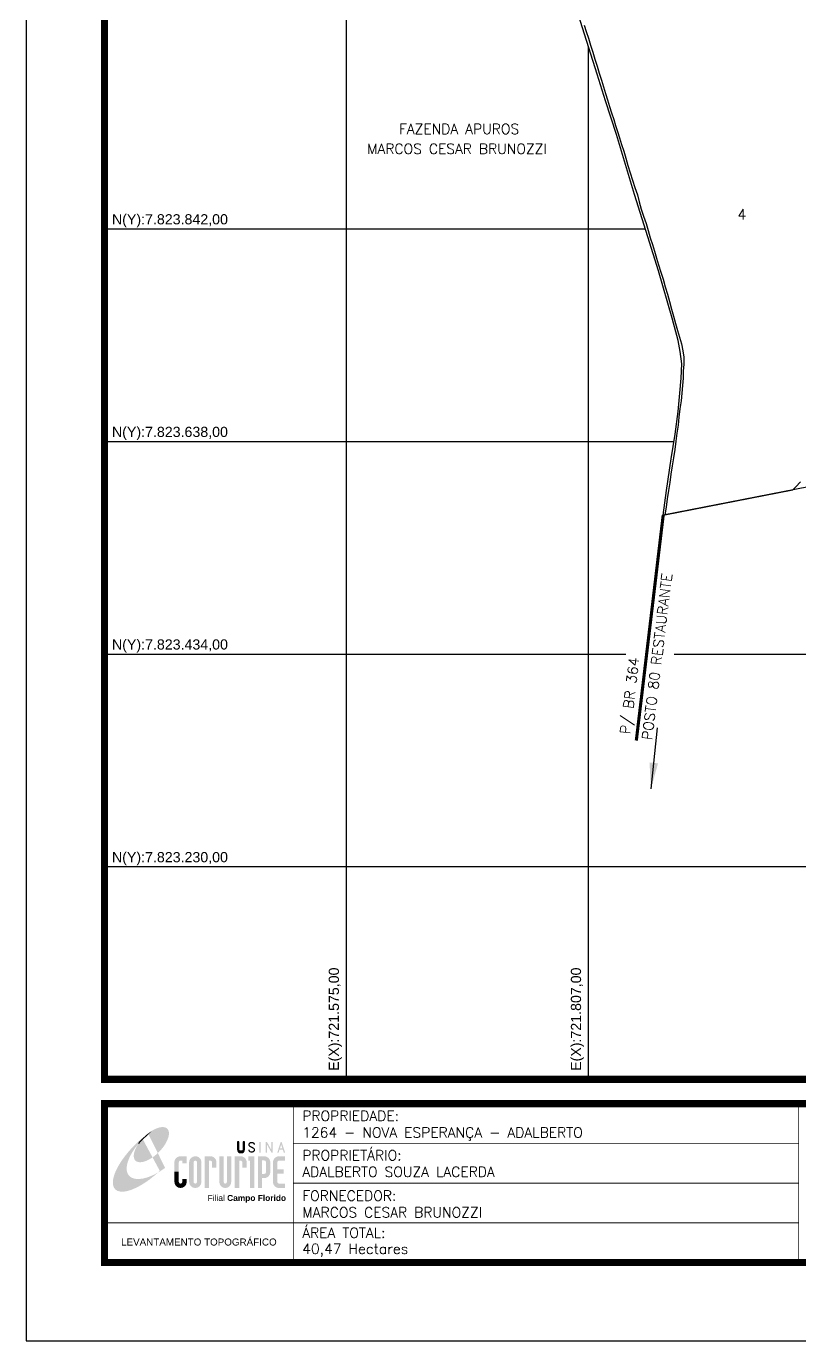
# Model space of a CAD drawing. Extents: x 721268 to 722843, y 7822775 to 7825003.
# Drawn here: x 721268 to 722010, y 7822775 to 7824036 of the extents above; entities that cross this region are included whole.
import ezdxf
from ezdxf.enums import TextEntityAlignment as Align

# ---------------------------------------------------------------- set-up
doc = ezdxf.new("R2010")
doc.units = 0
doc.linetypes.add('LIN0', pattern=[0])
for name, color, linetype, lineweight in [('0114001264', 1, 'Continuous', 25), ('0114001264004', 5, 'Continuous', 25), ('TEXTO_DIVERSOS', 7, 'Continuous', 5)]:
    doc.layers.add(name, color=color, linetype=linetype, lineweight=lineweight)
for name, color, linetype in [('ESTRADA', 1, 'Continuous'), ('MALHA', 8, 'Continuous'), ('MARGEM', 5, 'Continuous'), ('TEXTO CONFRONTANTES', 7, 'Continuous'), ('TEXTO_NUN_TAL', 7, 'Continuous')]:
    doc.layers.add(name, color=color, linetype=linetype)
doc.styles.add('ARIAL', font='arial.ttf')
doc.styles.add('Simplex', font='simplex.shx')
doc.styles.get("Standard").update_dxf_attribs({"font": 'arial.ttf'})
doc.dimstyles.new('ISO-25', dxfattribs={"dimtxt": 2.5, "dimasz": 2.5, "dimexe": 1.25, "dimexo": 0.625, "dimtad": 1, "dimtxsty": 'Standard', "dimcen": 2.5, "dimadec": 0, "dimazin": 0, "dimtfac": 1, "dimtmove": 0, "dimatfit": 3, "dimfxl": 1, "dimarcsym": 0})

# ---------------------------------------------------------------- blocks, each defined once
blk = doc.blocks.new('A$C78F83FB3')
at = {"layer": 'MARGEM'}
h = blk.add_hatch(color=20, dxfattribs=at)
edge = h.paths.add_edge_path()
edge.add_ellipse((19.49, 23.77), major_axis=(-6.68, -6.67), ratio=0.469426, start_angle=292.7328, end_angle=601.2579)
edge.add_ellipse((22.83, 22.05), major_axis=(12.64, 11.29), ratio=0.457614, start_angle=79.9069, end_angle=107.9139)
edge = h.paths.add_edge_path()
edge.add_ellipse((18.28, 18.7), major_axis=(13.95, 13.59), ratio=0.386848, start_angle=63.9612, end_angle=264.5993)
edge.add_ellipse((22.83, 22.05), major_axis=(12.64, 11.29), ratio=0.457614, start_angle=107.9139, end_angle=245.1182, ccw=False)
edge.add_ellipse((19.49, 23.77), major_axis=(-6.68, -6.67), ratio=0.469426, start_angle=241.2579, end_angle=292.7328, ccw=False)
for color, points in [(20, [(15.46, 26.12), (14.17, 24.81), (14.06, 24.24), (14.39, 23.97), (14.67, 24.54), (19.47, 29.32), (18.48, 28.66), (17.31, 27.78)]), (7, [(58.42, 24.9), (57.9, 24.9), (57.9, 21.73, -0.414214), (57.15, 20.98), (56.84, 20.98, -0.414214), (56.09, 21.73), (56.09, 24.9), (55.57, 24.9), (55.57, 21.73, 0.414214), (56.84, 20.46), (57.15, 20.46, 0.414214), (58.42, 21.73)]), (7, [(61.7, 24.9), (61.23, 24.9, 0.396318), (60.04, 23.78), (60.04, 23.72, 0.151912), (60.39, 22.97), (60.46, 22.92), (62.18, 22), (62.85, 21.83, 0.12407), (62.51, 22.42), (60.75, 23.36, -0.13192), (60.56, 23.77, -0.385578), (61.23, 24.37), (61.7, 24.37, -0.414214), (62.37, 23.7), (62.89, 23.7, 0.414214)]), (7, [(62.37, 23.7), (62.89, 23.7, 0.414214), (61.7, 24.9), (61.23, 24.9, 0.396318), (60.04, 23.78), (60.04, 23.72, 0.151912), (60.39, 22.97), (60.46, 22.92), (62.18, 22), (62.18, 22, -0.131921), (62.37, 21.59, -0.385578), (61.7, 20.98), (61.23, 20.98, -0.414214), (60.56, 21.65), (60.04, 21.65, 0.414214), (61.23, 20.46), (61.7, 20.46, 0.402546), (62.89, 21.61, 0.165292), (62.51, 22.42), (60.75, 23.36, -0.13192), (60.56, 23.77, -0.385578), (61.23, 24.37), (61.7, 24.37, -0.414214)]), (7, [(30.97, 12.46), (29.13, 12.46), (29.13, 8.21, 1), (34.29, 8.21), (34.29, 9.41), (32.45, 9.41), (32.45, 8.21, -1), (30.97, 8.21)])]:
    blk.add_hatch(color=color, dxfattribs=at).paths.add_polyline_path(points)
h = blk.add_hatch(color=7, dxfattribs=at)
h.paths.add_polyline_path([(65.24, 24.9), (64.72, 24.9), (64.72, 20.46), (65.24, 20.46)])
h.paths.add_polyline_path([(67.38, 20.46), (67.9, 20.46), (67.9, 23.74), (69.74, 20.46), (70.23, 20.46), (70.23, 24.9), (69.71, 24.9), (69.71, 21.58), (67.85, 24.9), (67.38, 24.9)])
h.paths.add_polyline_path([(72.17, 20.46), (72.72, 20.46), (73.14, 21.73), (74.49, 21.73), (74.9, 20.46), (75.45, 20.46), (74, 24.9), (73.62, 24.9)])
h.paths.add_polyline_path([(73.81, 23.8), (74.32, 22.25), (73.31, 22.25)], flags=16)
h = blk.add_hatch(color=7, dxfattribs=at)
h.paths.add_polyline_path([(31.71, 18.93, 0.414214), (29.13, 16.35), (29.13, 12.46), (30.97, 12.46), (30.97, 16.35, -0.414214), (31.71, 17.09), (32.45, 17.09), (32.45, 16.02), (34.29, 16.02), (34.29, 18.93)])
h.paths.add_polyline_path([(44.15, 17.09, -0.414214), (44.89, 16.35), (44.89, 14.1), (46.72, 14.1), (46.72, 16.17, 0.433937), (44.15, 18.93), (41.77, 18.93), (41.77, 12.46), (43.61, 12.46), (43.61, 17.09)])
h.paths.add_polyline_path([(43.61, 12.46), (41.77, 12.46), (41.77, 5.62), (43.61, 5.62)])
h.paths.add_polyline_path([(47.92, 12.46), (49.75, 12.46), (49.75, 18.93), (47.92, 18.93)])
h.paths.add_polyline_path([(52.91, 18.93), (51.08, 18.93), (51.08, 12.46), (52.91, 12.46)])
h.paths.add_polyline_path([(51.08, 8.12, -1), (49.75, 8.12), (49.75, 12.46), (47.92, 12.46), (47.92, 8.12, 1), (52.91, 8.12), (52.91, 12.46), (51.08, 12.46)])
h.paths.add_polyline_path([(54.41, 12.46), (56.25, 12.46), (56.25, 17.09), (56.79, 17.09, -0.414214), (57.53, 16.35), (57.53, 14.1), (59.36, 14.1), (59.36, 16.17, 0.433937), (56.79, 18.93), (54.41, 18.93)])
h.paths.add_polyline_path([(56.25, 12.46), (54.41, 12.46), (54.41, 5.62), (56.25, 5.62)])
h.paths.add_polyline_path([(60.73, 12.46), (62.58, 12.46), (62.58, 18.93), (60.02, 18.93), (60.02, 17.08), (60.73, 17.08)])
h.paths.add_polyline_path([(62.58, 12.46), (60.73, 12.46), (60.73, 5.62), (62.58, 5.62)])
h.paths.add_polyline_path([(64.06, 12.46), (65.82, 12.46), (65.82, 17.17), (66.66, 17.17, -0.450417), (67.48, 16.25), (67.48, 12.46), (69.24, 12.46, 0.002307), (69.24, 12.48, 0.005282), (69.23, 12.54, -0.000938), (69.23, 12.53), (69.23, 16.17, 0.433937), (66.66, 18.93), (64.06, 18.93)])
h.paths.add_polyline_path([(64.06, 5.62), (65.82, 5.62), (65.82, 9.77), (66.66, 9.77, 0.426056), (69.24, 12.46), (67.48, 12.46), (67.48, 12.45, -0.450417), (66.66, 11.53), (65.82, 11.53), (65.82, 12.46), (64.06, 12.46)])
h.paths.add_polyline_path([(70.37, 12.46), (74.87, 12.46), (74.87, 13.44), (72.21, 13.44), (72.21, 16.35, -0.414214), (72.95, 17.09), (75.38, 17.09), (75.38, 18.93), (72.95, 18.93, 0.414214), (70.37, 16.35)])
h.paths.add_polyline_path([(72.21, 11.62), (74.87, 11.62), (74.87, 12.46), (70.37, 12.46), (70.37, 8.21, 0.414214), (72.95, 5.62), (75.38, 5.62), (75.38, 7.47), (72.95, 7.47, -0.414214), (72.21, 8.21)])
h = blk.add_hatch(color=7, dxfattribs=at)
h.paths.add_polyline_path([(35.29, 16.35), (35.29, 8.21, 1), (40.46, 8.21, 0.016978), (40.45, 8.38), (40.45, 16.17, 0.433937), (37.88, 18.93), (37.87, 18.93, 0.41391)])
h.paths.add_polyline_path([(38.62, 16.35), (38.62, 8.21, -1), (37.13, 8.21), (37.13, 16.35, -1)], flags=16)
at = {"layer": 'MARGEM', "color": 7}
blk.add_lwpolyline([(58.42, 24.9), (57.9, 24.9), (57.9, 21.73, -0.414214), (57.15, 20.98), (56.84, 20.98, -0.414214), (56.09, 21.73), (56.09, 24.9), (55.57, 24.9), (55.57, 21.73, 0.414214), (56.84, 20.46), (57.15, 20.46, 0.414214), (58.42, 21.73), (58.42, 24.9)], format="xyb", close=True, dxfattribs=at)
at = {"layer": 'MARGEM', "color": 252, "insert": (43.05, 2.72), "char_height": 2.5, "attachment_point": 1, "style": 'ARIAL'}
blk.add_mtext_dynamic_manual_height_columns('Filial {\\fArial|b1|i0|c0|p34;Campo Florido}', width=33.0271, gutter_width=2.46, heights=[2.95], dxfattribs=at)

msp = doc.modelspace()

# ---------------------------------------------------------------- linework, layer by layer
at = {"layer": '0114001264'}
msp.add_lwpolyline([(722210, 7823631.8), (721878.8, 7823567.3), (721882, 7823590.9), (721886.5, 7823621.3), (721890.2, 7823645.1), (721893.1, 7823666.8), (721894.9, 7823684.3), (721896.1, 7823698.7), (721896.6, 7823712.5), (721895.2, 7823724.2), (721893, 7823734.8), (721887.5, 7823756.2), (721874.4, 7823801.6), (721864.1, 7823834.5), (721851.4, 7823874.9), (721833.9, 7823932.4), (721823.5, 7823965), (721815.3, 7823990.4), (721789.1, 7824073.6)], dxfattribs=at)
at = {"layer": '0114001264004'}
msp.add_lwpolyline([(721802.9, 7824037.4), (721804.9, 7824031.3), (721807.1, 7824024.9), (721809.2, 7824018.2), (721811.2, 7824011.5), (721813.2, 7824004.8), (721815.4, 7823998.2), (721817.5, 7823991.5), (721819.7, 7823984.8), (721821.6, 7823978.3), (721823.5, 7823971.9), (721825.3, 7823965.7), (721827.3, 7823959.4), (721829.3, 7823953.2), (721831.3, 7823947.1), (721833, 7823941.2), (721835, 7823935.4), (721836.9, 7823929.3), (721838.8, 7823923.1), (721840.9, 7823916.6), (721842.9, 7823909.8), (721844.9, 7823902.9), (721847, 7823895.9), (721849.4, 7823888.8), (721851.7, 7823881.8), (721854, 7823874.8), (721855.7, 7823867.9), (721857.8, 7823861), (721860, 7823854.2), (721862.3, 7823847.3), (721864.5, 7823840.3), (721866.4, 7823833.5), (721868.5, 7823827), (721870.3, 7823820.5), (721872.3, 7823814), (721874.4, 7823807.4), (721876.5, 7823800.5), (721878.7, 7823793.6), (721880.8, 7823786.5), (721882.8, 7823779.4), (721884.9, 7823772.3), (721886.9, 7823765.1), (721888.8, 7823758.1), (721890.7, 7823751.2), (721892.5, 7823744.5), (721894.5, 7823738.1), (721896.3, 7823731.6), (721897.7, 7823725.1), (721898.5, 7823718.8), (721898.5, 7823712.2), (721898.1, 7823705.5), (721897.8, 7823698.6), (721897.4, 7823691.6), (721896.8, 7823684.4), (721895.9, 7823676.9), (721894.9, 7823669.2), (721893.8, 7823661.4), (721893, 7823653.7), (721892, 7823646), (721891, 7823638.2), (721889.9, 7823630.3), (721888.6, 7823622.4), (721887.3, 7823614.5), (721886.1, 7823606.6), (721885, 7823598.7), (721883.9, 7823590.8), (721882.7, 7823582.8), (721881.6, 7823574.8), (721880.5, 7823567.7), (722003.3, 7823591.5), (722006.1, 7823594.4), (722010.6, 7823599.3)], dxfattribs=at)
at = {"layer": 'ESTRADA', "const_width": 3}
msp.add_lwpolyline([(721878.8, 7823567.3), (721853, 7823351)], dxfattribs=at)
at = {"layer": 'MALHA', "color": 8}
for points in [[(721575, 7823025.9), (721575, 7824927.6)], [(721807, 7823025.9), (721807, 7824016.9)], [(721342.7, 7823842), (721861.8, 7823842)], [(721342.7, 7823638), (721889.1, 7823638)], [(721342.7, 7823434), (721843, 7823434)], [(721889.3, 7823434), (722767.7, 7823434)], [(721342.7, 7823230), (722767.7, 7823230)]]:
    msp.add_lwpolyline(points, dxfattribs=at)
at = {"layer": 'MARGEM', "color": 174, "linetype": 'LIN0', "flags": 128}
msp.add_lwpolyline([(722842.7, 7822775.1), (722842.7, 7825002.6), (721267.7, 7825002.6), (721267.7, 7822775.1)], close=True, dxfattribs=at)
at = {"layer": 'MARGEM', "color": 174, "linetype": 'LIN0', "const_width": 6.82, "flags": 128}
for points in [[(722767.7, 7823025.9), (722767.7, 7824927.6), (721342.7, 7824927.6), (721342.7, 7823025.9)], [(721342.7, 7823002.6), (722767.7, 7823002.6), (722767.7, 7822850.1), (721342.7, 7822850.1)]]:
    msp.add_lwpolyline(points, close=True, dxfattribs=at)
at = {"layer": 'MARGEM', "color": 174, "linetype": 'LIN0', "flags": 128}
for points, const_width in [([(721523.9, 7823002.6), (721523.9, 7822850.1)], 0.757), ([(721523.9, 7823002.6), (721523.9, 7822851.5)], 0.75), ([(722008.8, 7823002.6), (722008.8, 7822852)], 0.757), ([(721523.9, 7822964.4), (722008.8, 7822964.4)], 0.757), ([(721523.9, 7822926.3), (722008.8, 7822926.3)], 0.757), ([(721342.7, 7822888.2), (722008.8, 7822888.2)], 0.757)]:
    msp.add_lwpolyline(points, dxfattribs=dict(at, const_width=const_width))

# ---------------------------------------------------------------- block references
at = {"layer": 'MARGEM', "linetype": 'ByBlock', "xscale": 2.293504072270356, "yscale": 2.293504072270356, "zscale": 2.293504072270356}
msp.add_blockref('A$C78F83FB3', (721343, 7822908.7), dxfattribs=at)

# ---------------------------------------------------------------- texts
at = {"layer": 'MALHA'}
for s, p in [('N(Y):7.823.842,00', (721349.9, 7823843.4)), ('N(Y):7.823.638,00', (721349.9, 7823639.4)), ('N(Y):7.823.434,00', (721349.9, 7823435.4)), ('N(Y):7.823.230,00', (721349.9, 7823231.3))]:
    msp.add_text(s, height=9.75, dxfattribs=at).set_placement(p, align=Align.BOTTOM_LEFT)
for s, p in [('E(X):721.575,00', (721570.6, 7823034)), ('E(X):721.807,00', (721802.9, 7823034))]:
    msp.add_text(s, height=9.75, rotation=90, dxfattribs=at).set_placement(p, align=Align.BOTTOM_LEFT)
at = {"layer": 'MARGEM', "color": 7, "linetype": 'Continuous', "lineweight": 9, "style": 'Simplex'}
for s, p in [('PROPRIEDADE:', (721532.5, 7822995.7)), ('PROPRIETÁRIO:', (721532.5, 7822957.9)), ('FORNECEDOR:', (721532.5, 7822919.1)), ('ÁREA TOTAL:', (721532.5, 7822883.5))]:
    msp.add_text(s, height=9.75, dxfattribs=at).set_placement(p, align=Align.TOP_LEFT)
at = {"layer": 'MARGEM', "color": 7, "linetype": 'Continuous', "style": 'Simplex'}
for s, p in [('1264 - NOVA ESPERANÇA - ADALBERTO', (721532.5, 7822979.8)), ('ADALBERTO SOUZA LACERDA', (721532.5, 7822942)), ('MARCOS CESAR BRUNOZZI', (721532.5, 7822903.1)), ('40,47 Hectares', (721532.5, 7822868.2))]:
    msp.add_text(s, height=9.75, dxfattribs=at).set_placement(p, align=Align.TOP_LEFT)
at = {"layer": 'MARGEM', "color": 7, "linetype": 'ByBlock'}
msp.add_text('LEVANTAMENTO TOPOGRÁFICO', height=6.75, dxfattribs=at).set_placement((721433.3, 7822869.8), align=Align.MIDDLE_CENTER)
at = {"layer": 'TEXTO CONFRONTANTES', "linetype": 'Continuous', "style": 'Simplex'}
for s, p in [('FAZENDA APUROS', (721625.3, 7823933, -639.6)), ('MARCOS CESAR BRUNOZZI', (721594.6, 7823913.9, -639.6))]:
    msp.add_text(s, height=9.75, dxfattribs=at).set_placement(p)
at = {"layer": 'TEXTO_DIVERSOS', "linetype": 'Continuous', "style": 'Simplex'}
for s, p in [('POSTO 80 RESTAURANTE', (721868, 7823351.1)), ('P/ BR 364', (721847, 7823356.6))]:
    msp.add_text(s, height=9.75, rotation=83.0765, dxfattribs=at).set_placement(p)
at = {"layer": 'TEXTO_NUN_TAL', "linetype": 'Continuous', "style": 'Simplex'}
msp.add_text('4', height=9.75, dxfattribs=at).set_placement((721954.4, 7823855.9), align=Align.MIDDLE_CENTER)

# ---------------------------------------------------------------- leaders
msp.add_leader([(721867.1, 7823304.7), (721873.3, 7823363.2)], dimstyle='ISO-25', override={"dimasz": 25, "dimzin": 0})

doc.saveas('drawing.dxf')
